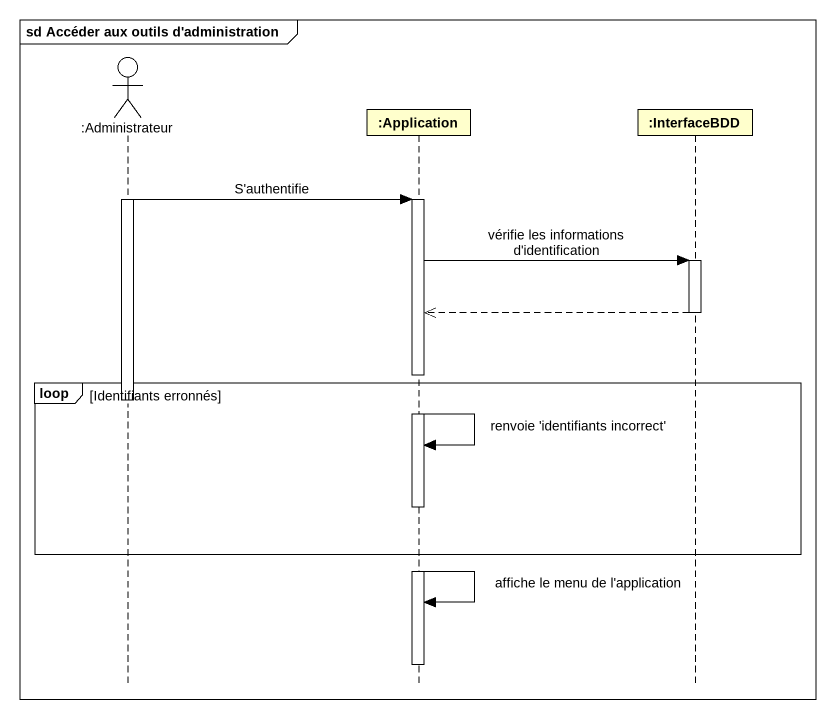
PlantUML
@startuml
mainframe sd Accéder aux outils d'administration
hide footbox
actor ":Administrateur" as Administrateur
participant ":Application" as Application
participant ":InterfaceBDD" as InterfaceBDD

activate Administrateur
Administrateur -> Application : S'authentifie
activate Application
Application -> InterfaceBDD : vérifie les informations d'identification
activate InterfaceBDD
InterfaceBDD -->> Application
deactivate InterfaceBDD
loop Identifiants erronnés
  deactivate Administrateur
  Application -> Application : renvoie 'identifiants incorrect'
end
Application -> Application : affiche le menu de l'application
deactivate Application
@enduml
